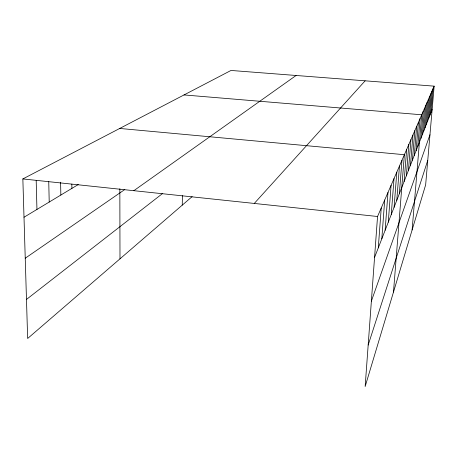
<?xml version="1.0" encoding="UTF-8"?>
<svg xmlns="http://www.w3.org/2000/svg" width="457" height="457" viewBox="0 0 457 457"><rect width="100%" height="100%" fill="white"/><g stroke="black" fill="none" stroke-linecap="round" stroke-linejoin="round"><path stroke-width="0.69" d="M182.257 205.136L182.412 195.619M434.15 86.15L377.545 216.498L365.149 386.548L425.65 184.845L434.15 86.15L231.002 70.452L22.85 178.933L27.654 338.483L192.14 196.613M378.293 247.86L381.235 208.009M381.812 238.817L384.708 200.012M385.131 230.277L387.987 192.46M388.279 222.193L391.089 185.314M391.261 214.539L394.025 178.55M394.088 207.267L396.813 172.129M396.779 200.355L399.464 166.034M399.338 193.785L401.977 160.236M393.483 292.086L404.376 154.712L119.711 128.451M404.102 181.543L406.661 149.45M406.319 175.842L408.844 144.423M408.444 170.392L410.929 139.625M410.472 165.171L412.922 135.038M412.414 160.178L414.83 130.639M414.282 155.391L416.658 126.429M416.07 150.793L418.412 122.39M417.784 146.383L420.097 118.512M412.117 229.951L421.714 114.787L184.017 94.936M420.908 138.357L423.159 111.462M422.331 134.706L424.553 108.252M423.702 131.176L425.895 105.156M425.033 127.766L427.198 102.162M426.312 124.47L428.449 99.272M427.552 121.282L429.666 96.473M428.757 118.197L430.842 93.771M429.917 115.21L431.979 91.149M431.048 112.313L433.082 88.612M368.176 345.046L427.758 160.338M371.375 301.163L429.968 134.724M374.563 257.44L432.139 109.503M254.275 203.445L365.137 80.815M26.477 299.432L162.532 193.54M133.838 190.689L296.096 75.479M25.238 258.222L124.795 189.529M24.004 217.241L78.318 184.514M22.85 178.933L377.545 216.498M36.189 180.549L36.948 209.437M48.75 181.737L49.213 202.051M60.598 182.24L60.844 195.042M71.829 184.131L71.898 188.381M119.843 188.787L119.991 258.839"/></g></svg>
